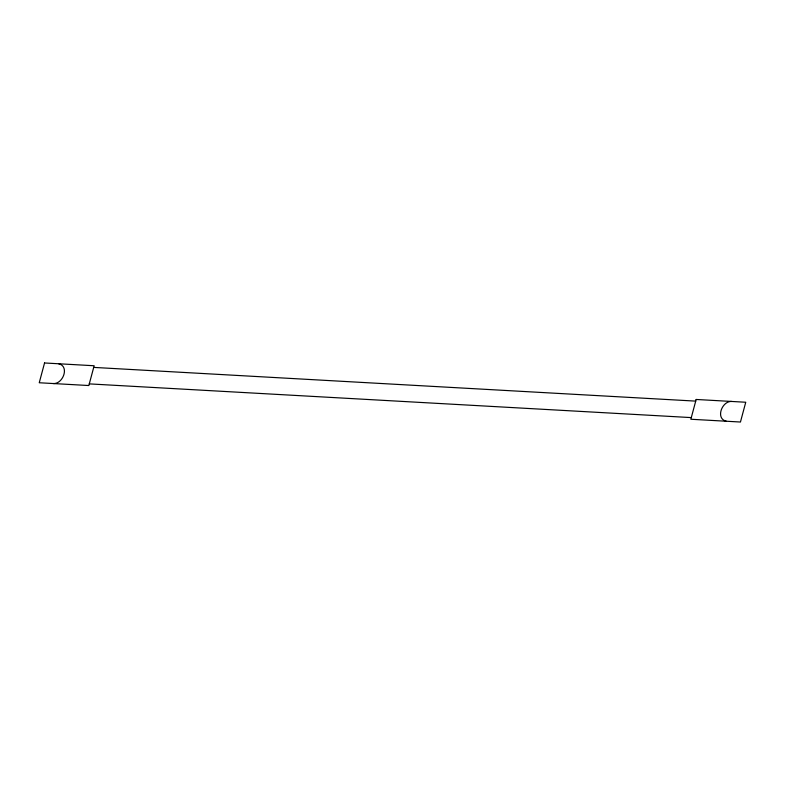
<?xml version="1.0" encoding="UTF-8"?>
<svg xmlns="http://www.w3.org/2000/svg" width="785" height="785" viewBox="0 0 785 785"><rect width="100%" height="100%" fill="white"/><g stroke="black" fill="none" stroke-linecap="round" stroke-linejoin="round"><path stroke-width="1.18" d="M53.36 383.551C63.045 384.13 69.787 366.261 58.659 363.759M731.64 401.449C721.955 400.87 715.213 418.739 726.341 421.241M93.709 367.4L695.716 401.115M89.284 383.885L691.291 417.6M44.549 362.974L39.25 382.756L88.842 385.533L94.151 365.751L44.549 362.974M696.158 399.467L690.849 419.249L740.451 422.026L745.75 402.244L696.158 399.467"/></g></svg>
